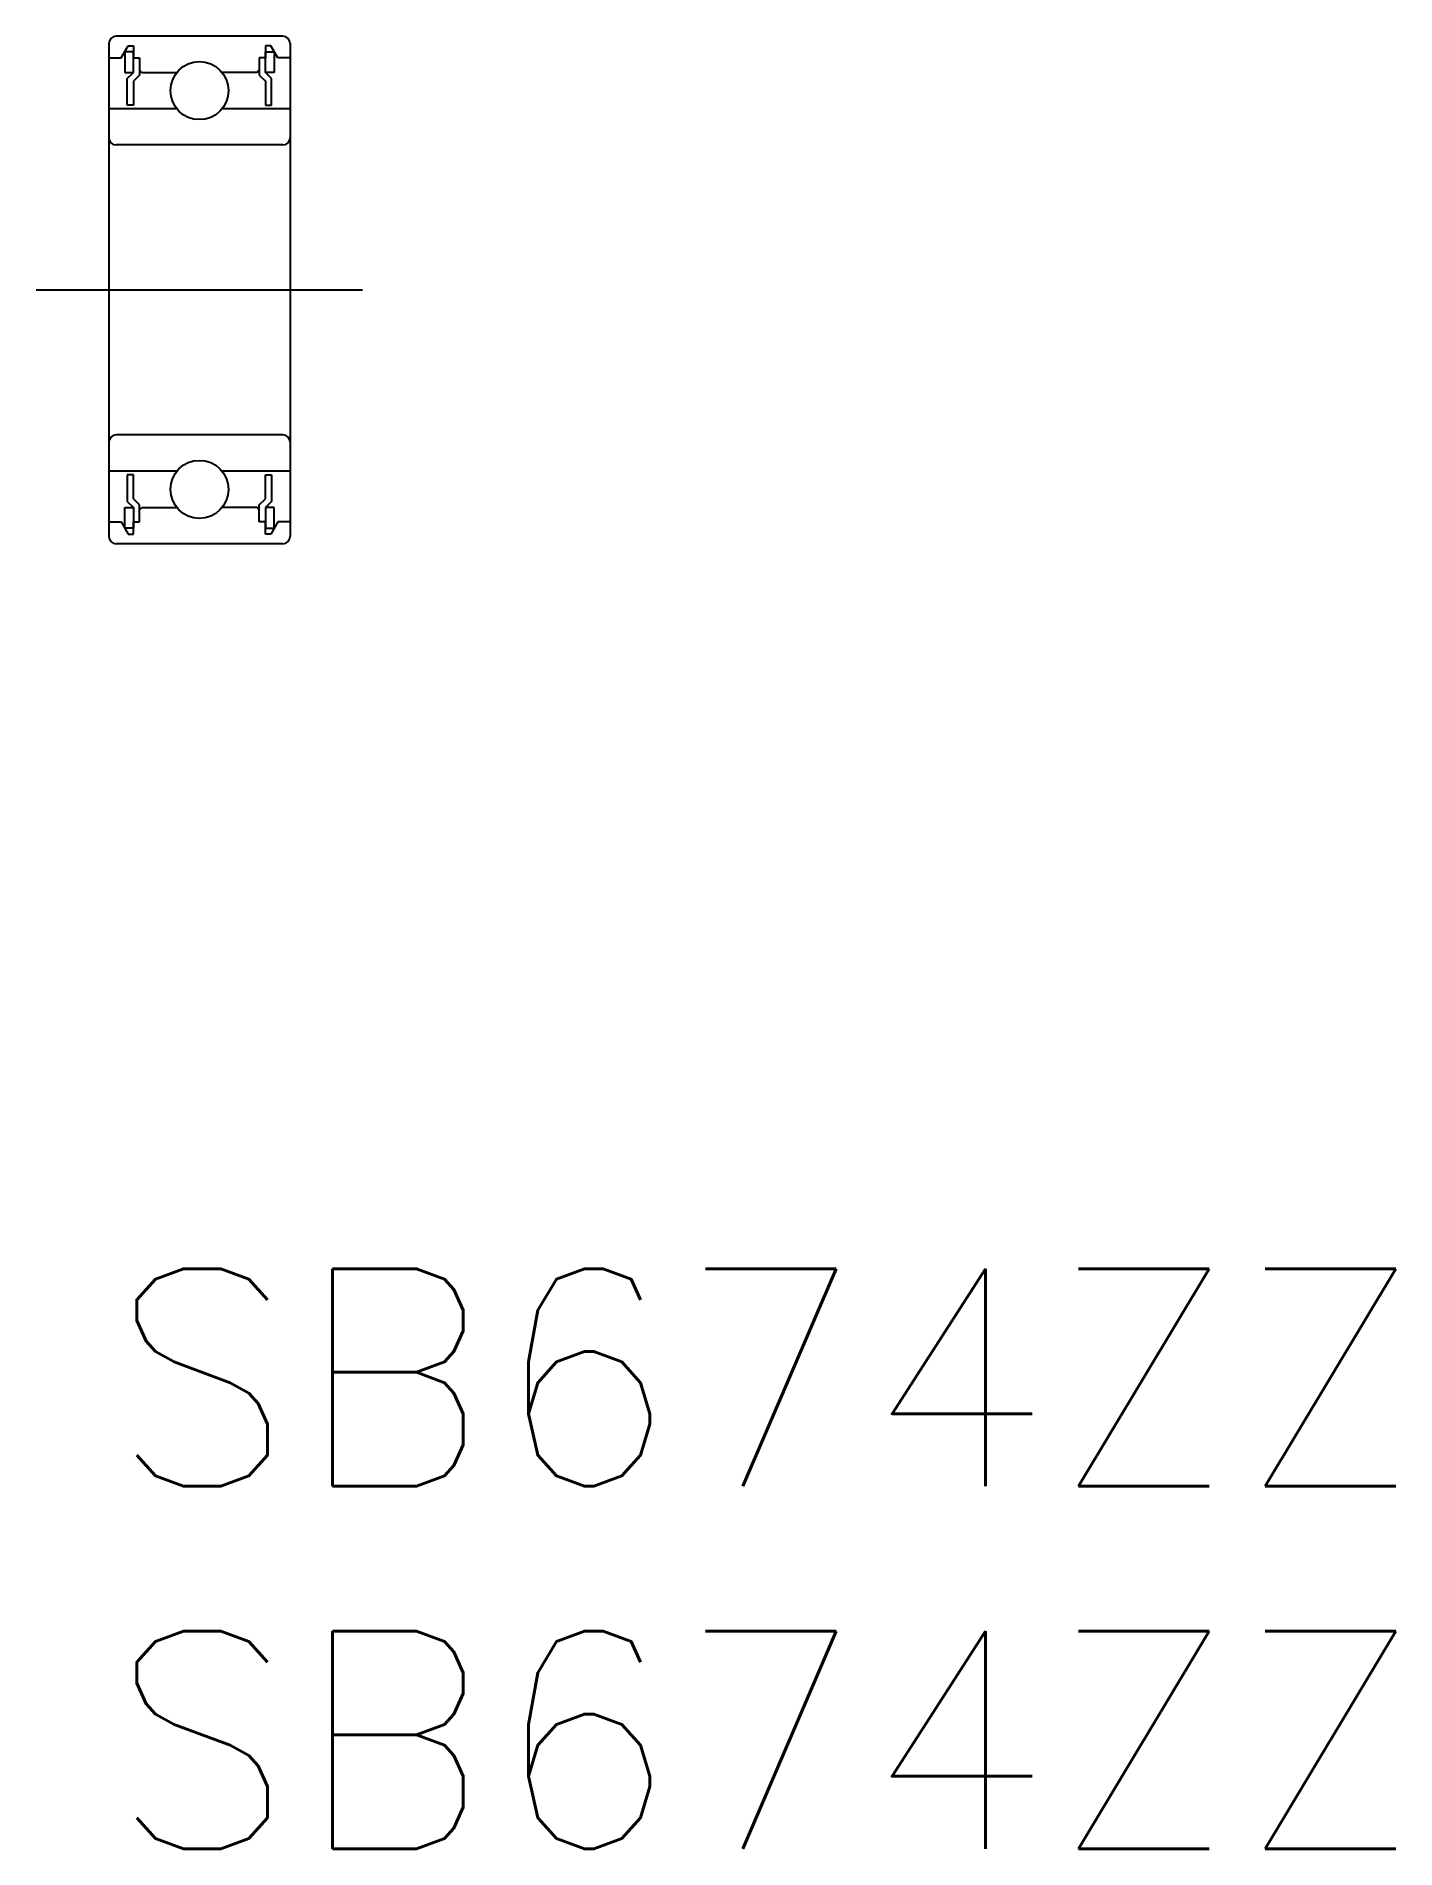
# Model space of a CAD drawing. Extents: x -1 to 17.7, y -8 to 17.
import ezdxf

# ---------------------------------------------------------------- set-up
doc = ezdxf.new("R2010")
doc.units = 0
doc.header["$LTSCALE"] = 0.5
doc.linetypes.add('CENTER', pattern=[50.8, 31.75, -6.35, 6.35, -6.35])
for name, color, linetype in [('MSM_CENTER', 1, 'CENTER'), ('MSM_CONTINUOUS', 7, 'CONTINUOUS'), ('MSM_PART_NUMBER', 7, 'CONTINUOUS')]:
    doc.layers.add(name, color=color, linetype=linetype)
doc.styles.get("Standard").update_dxf_attribs({"font": 'txt.shx', "height": 1, "bigfont": 'bigfont.shx'})

# ---------------------------------------------------------------- blocks, each defined once
blk = doc.blocks.new('*U6')
at = {"layer": 'MSM_PART_NUMBER'}
blk.add_text('SB674ZZ', height=3, dxfattribs=at).set_placement((0, -3))
blk = doc.blocks.new('*U7')
at = {"layer": 'MSM_PART_NUMBER'}
blk.add_text('SB674ZZ', height=3, dxfattribs=at).set_placement((0, -8))

msp = doc.modelspace()

# ---------------------------------------------------------------- linework, layer by layer
at = {"layer": 'MSM_CENTER'}
msp.add_line((-1, 13.5), (3.5, 13.5), dxfattribs=at)
at = {"layer": 'MSM_CONTINUOUS'}
for p, q in [((0, 16.9), (0, 10.1)), ((2.4, 17), (0.1, 17)), ((0.17, 16.7), (0.26815, 16.87)), ((0.21908, 16.785), (0.21908, 16.5)), ((0.34, 16.785), (0.21908, 16.785)), ((0.26815, 16.87), (0.34, 16.87)), ((0.34, 16.87), (0.34, 16.7)), ((0.34, 16.5), (0.34, 16.785)), ((2.23185, 16.87), (2.16, 16.87)), ((2.16, 16.87), (2.16, 16.7)), ((2.16, 16.785), (2.28092, 16.785)), ((2.16, 16.5), (2.16, 16.785)), ((2.33, 16.7), (2.23185, 16.87)), ((2.28092, 16.785), (2.28092, 16.5)), ((2.5, 16.9), (2.5, 10.1)), ((0, 16.7), (0.17, 16.7)), ((0.21908, 16.5), (0.34, 16.5)), ((0.255, 16.415), (0.34, 16.5)), ((0.34, 16.7), (0.425, 16.7)), ((0.425, 16.7), (0.425, 16.46479)), ((0.425, 16.53), (0.455, 16.5)), ((0.455, 16.5), (0.93775, 16.5)), ((2.045, 16.5), (1.56225, 16.5)), ((2.075, 16.53), (2.045, 16.5)), ((2.075, 16.7), (2.075, 16.46479)), ((2.16, 16.7), (2.075, 16.7)), ((2.245, 16.415), (2.16, 16.5)), ((2.28092, 16.5), (2.16, 16.5)), ((2.5, 16.7), (2.33, 16.7)), ((0.255, 16.05), (0.255, 16.415)), ((0.425, 16.46479), (0.34, 16.37979)), ((0.34, 16.37979), (0.34, 16.05)), ((2.075, 16.46479), (2.16, 16.37979)), ((2.16, 16.37979), (2.16, 16.05)), ((2.245, 16.05), (2.245, 16.415)), ((0.34, 16.05), (0.255, 16.05)), ((2.16, 16.05), (2.245, 16.05)), ((0.93775, 16), (0, 16)), ((2.5, 16), (1.56225, 16)), ((2.4, 15.5), (0.1, 15.5)), ((2.5, 15.21), (2.5, 15.2101)), ((2.5, 13.5), (2.5001, 13.5)), ((2.4, 11.5), (0.1, 11.5)), ((0.93775, 11), (0, 11)), ((2.5, 11), (1.56225, 11)), ((0.34, 10.95), (0.255, 10.95)), ((0.255, 10.95), (0.255, 10.585)), ((0.34, 10.62021), (0.34, 10.95)), ((2.16, 10.95), (2.245, 10.95)), ((2.16, 10.62021), (2.16, 10.95)), ((2.245, 10.95), (2.245, 10.585)), ((0.21908, 10.215), (0.21908, 10.5)), ((0.21908, 10.5), (0.34, 10.5)), ((0.255, 10.585), (0.34, 10.5)), ((0.425, 10.53521), (0.34, 10.62021)), ((0.34, 10.5), (0.34, 10.215)), ((0.425, 10.3), (0.425, 10.53521)), ((0.425, 10.47), (0.455, 10.5)), ((0.455, 10.5), (0.93775, 10.5)), ((2.045, 10.5), (1.56225, 10.5)), ((2.075, 10.47), (2.045, 10.5)), ((2.075, 10.53521), (2.16, 10.62021)), ((2.075, 10.3), (2.075, 10.53521)), ((2.245, 10.585), (2.16, 10.5)), ((2.16, 10.5), (2.16, 10.215)), ((2.28092, 10.5), (2.16, 10.5)), ((2.28092, 10.215), (2.28092, 10.5)), ((0, 10.3), (0.17, 10.3)), ((0.17, 10.3), (0.26815, 10.13)), ((0.34, 10.3), (0.425, 10.3)), ((0.34, 10.13), (0.34, 10.3)), ((2.16, 10.3), (2.075, 10.3)), ((2.16, 10.13), (2.16, 10.3)), ((2.33, 10.3), (2.23185, 10.13)), ((2.5, 10.3), (2.33, 10.3)), ((2.4, 10), (0.1, 10)), ((0.34, 10.215), (0.21908, 10.215)), ((0.26815, 10.13), (0.34, 10.13)), ((2.16, 10.215), (2.28092, 10.215)), ((2.23185, 10.13), (2.16, 10.13))]:
    msp.add_line(p, q, dxfattribs=at)
for centre in [(1.25, 16.25), (1.25, 10.75)]:
    msp.add_circle(centre, 0.4, dxfattribs=at)
for centre, start, end in [((0.1, 16.9), 90, 180), ((2.4, 16.9), 0, 90), ((0.1, 15.6), 180, 270), ((2.4, 15.6), 270, 360), ((0.1, 11.4), 90, 180), ((2.4, 11.4), 0, 90), ((0.1, 10.1), 180, 270), ((2.4, 10.1), 270, 360)]:
    msp.add_arc(centre, 0.1, start, end, dxfattribs=at)

# ---------------------------------------------------------------- block references
for name in ['*U6', '*U7']:
    msp.add_blockref(name, (0, 0), dxfattribs=at)

doc.saveas('drawing.dxf')
